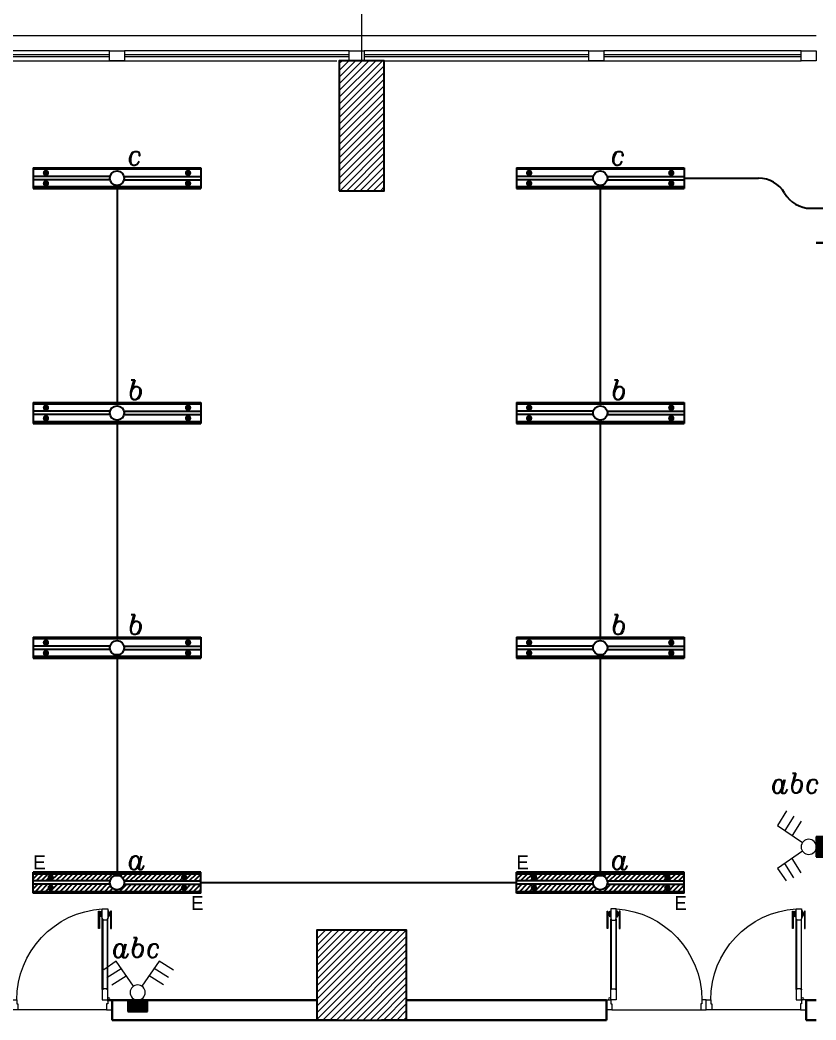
# Model space of a CAD drawing. Extents: x 990 to 1091, y 469 to 823.
# Drawn here: x 1017.47 to 1025.44, y 806.86 to 816.87 of the extents above; entities that cross this region are included whole.
import ezdxf

# ---------------------------------------------------------------- set-up
doc = ezdxf.new("R2010")
doc.units = 0
doc.header["$MEASUREMENT"] = 0
doc.linetypes.add('CENTERX2', pattern=[4, 2.5, -0.5, 0.5, -0.5])
doc.layers.get('0').update_dxf_attribs({"color": 252, "linetype": 'CONTINUOUS', "lineweight": 30})
for name, color, linetype, lineweight in [('axis', 252, 'CENTERX2', 5), ('Column', 252, 'CONTINUOUS', 25), ('DOOR', 252, 'CONTINUOUS', 9), ('elev', 252, 'CONTINUOUS', 9), ('Elevation', 252, 'CONTINUOUS', 18), ('hatch', 252, 'CONTINUOUS', 9), ('Wall', 252, 'CONTINUOUS', 30), ('WINDOW', 252, 'CONTINUOUS', 5)]:
    doc.layers.add(name, color=color, linetype=linetype, lineweight=lineweight)
for name, color, linetype in [('E-LIGHTING', 2, 'CONTINUOUS'), ('E-SWITCHES', 4, 'CONTINUOUS'), ('E-WIRING', 3, 'CONTINUOUS'), ('TEXT-ELC', 3, 'CONTINUOUS')]:
    doc.layers.add(name, color=color, linetype=linetype)
doc.styles.add('ROMANS', font='italic8.shx')

# ---------------------------------------------------------------- blocks, each defined once
blk = doc.blocks.new('d2')
at = {"layer": 'DOOR'}
for p, q in [((91.315, -77.838), (92.204, -77.838)), ((93.204, -77.838), (92.315, -77.838)), ((91.303, -78.043), (91.303, -78.743)), ((91.308, -78.743), (91.308, -78.043)), ((91.355, -78.743), (91.355, -78.043)), ((91.36, -78.043), (91.36, -78.743)), ((93.159, -78.043), (93.159, -78.743)), ((93.164, -78.743), (93.164, -78.043)), ((93.21, -78.743), (93.21, -78.043)), ((93.215, -78.043), (93.215, -78.743))]:
    blk.add_line(p, q, dxfattribs=at)
for points in [[(91.259, -77.838), (91.259, -77.938), (91.304, -77.938), (91.304, -77.9), (91.315, -77.9), (91.315, -77.838)], [(92.259, -77.838), (92.259, -77.938), (92.215, -77.938), (92.215, -77.9), (92.204, -77.9), (92.204, -77.838)], [(92.259, -77.838), (92.259, -77.938), (92.304, -77.938), (92.304, -77.9), (92.315, -77.9), (92.315, -77.838)], [(93.259, -77.838), (93.259, -77.938), (93.215, -77.938), (93.215, -77.9), (93.204, -77.9), (93.204, -77.838)], [(91.308, -78.038), (91.308, -78.049), (91.355, -78.049), (91.355, -78.038), (91.359, -78.038), (91.359, -77.938), (91.359, -77.938), (91.304, -77.938), (91.304, -78.038)], [(93.21, -78.038), (93.21, -78.049), (93.164, -78.049), (93.164, -78.038), (93.159, -78.038), (93.159, -77.938), (93.159, -77.938), (93.215, -77.938), (93.215, -78.038)], [(91.275, -78.654), (91.267, -78.654), (91.267, -78.826), (91.275, -78.826)], [(91.388, -78.654), (91.396, -78.654), (91.396, -78.826), (91.388, -78.826)], [(93.131, -78.654), (93.123, -78.654), (93.123, -78.826), (93.131, -78.826)], [(93.243, -78.654), (93.251, -78.654), (93.251, -78.826), (93.243, -78.826)], [(91.308, -78.749), (91.308, -78.738), (91.355, -78.738), (91.355, -78.749), (91.359, -78.749), (91.359, -78.849), (91.359, -78.849), (91.304, -78.849), (91.304, -78.749)], [(93.21, -78.749), (93.21, -78.738), (93.164, -78.738), (93.164, -78.749), (93.159, -78.749), (93.159, -78.849), (93.159, -78.849), (93.215, -78.849), (93.215, -78.749)], [(91.287, -78.809), (91.281, -78.809), (91.281, -78.788), (91.287, -78.788)], [(91.376, -78.809), (91.382, -78.809), (91.382, -78.788), (91.376, -78.788)], [(93.143, -78.809), (93.136, -78.809), (93.136, -78.788), (93.143, -78.788)], [(93.231, -78.809), (93.238, -78.809), (93.238, -78.788), (93.231, -78.788)]]:
    blk.add_lwpolyline(points, close=True, dxfattribs=at)
for points in [[(91.308, -78.048), (91.308, -78.048, -1), (91.308, -78.038)], [(91.355, -78.048), (91.355, -78.048, 1), (91.355, -78.038)], [(93.164, -78.048), (93.164, -78.048, -1), (93.164, -78.038)], [(93.21, -78.048), (93.21, -78.048, 1), (93.21, -78.038)], [(91.308, -78.738), (91.308, -78.738, 1), (91.308, -78.748)], [(91.355, -78.738), (91.355, -78.738, -1), (91.355, -78.748)], [(93.164, -78.738), (93.164, -78.738, 1), (93.164, -78.748)], [(93.21, -78.738), (93.21, -78.738, -1), (93.21, -78.748)], [(91.275, -78.808, 1), (91.281, -78.808), (91.281, -78.808), (91.281, -78.789), (91.281, -78.789, 1), (91.275, -78.789), (91.275, -78.789)], [(91.388, -78.808, -1), (91.382, -78.808), (91.382, -78.808), (91.382, -78.789), (91.382, -78.789, -1), (91.388, -78.789), (91.388, -78.789)], [(93.131, -78.808, 1), (93.136, -78.808), (93.136, -78.808), (93.136, -78.789), (93.136, -78.789, 1), (93.131, -78.789), (93.131, -78.789)], [(93.243, -78.808, -1), (93.238, -78.808), (93.238, -78.808), (93.238, -78.789), (93.238, -78.789, -1), (93.243, -78.789), (93.243, -78.789)]]:
    blk.add_lwpolyline(points, format="xyb", close=True, dxfattribs=at)
for points in [[(91.293, -78.781), (91.287, -78.781), (91.287, -78.816), (91.293, -78.816)], [(91.304, -78.771), (91.293, -78.771), (91.293, -78.826), (91.304, -78.826)], [(91.359, -78.771), (91.37, -78.771), (91.37, -78.826), (91.359, -78.826)], [(91.37, -78.781), (91.376, -78.781), (91.376, -78.816), (91.37, -78.816)], [(93.148, -78.781), (93.143, -78.781), (93.143, -78.816), (93.148, -78.816)], [(93.159, -78.771), (93.148, -78.771), (93.148, -78.826), (93.159, -78.826)], [(93.215, -78.771), (93.226, -78.771), (93.226, -78.826), (93.215, -78.826)], [(93.226, -78.781), (93.231, -78.781), (93.231, -78.816), (93.226, -78.816)]]:
    blk.add_lwpolyline(points, dxfattribs=at)
for centre in [(91.293, -77.949), (93.226, -77.949)]:
    blk.add_circle(centre, 0.0111, dxfattribs=at)
for centre, start, end in [((91.302, -77.938), 273.6023, 0), ((93.217, -77.938), 180, 266.3977)]:
    blk.add_arc(centre, 0.913, start, end, dxfattribs=at)
blk = doc.blocks.new('A$C11ED6BD5')
at = {"layer": 'axis', "color": 0, "ltscale": 0.3}
blk.add_line((-35.45, 21.95), (-35.45, 24.264), dxfattribs=at)
blk = doc.blocks.new('SW12')
at = {"layer": 'E-SWITCHES'}
h = blk.add_hatch(dxfattribs=at)
h.set_pattern_fill('ANSI37', scale=0.1, style=0)
edge = h.paths.add_edge_path()
edge.add_line((52.427, 266.997), (52.427, 267.157))
edge.add_line((52.427, 267.157), (52.288, 267.157))
edge.add_line((52.288, 267.157), (52.288, 267.157))
edge.add_ellipse((52.288, 267.263), major_axis=(0.0748, 0.0748), ratio=1, start_angle=-135.0774, end_angle=-134.9226, ccw=False)
edge.add_line((52.288, 267.157), (52.148, 267.157))
edge.add_line((52.148, 267.157), (52.148, 266.997))
edge.add_line((52.148, 266.997), (52.427, 266.997))
at = {"layer": 'E-SWITCHES', "lineweight": 15}
for p, q in [((51.987, 267.699), (51.813, 267.579)), ((51.857, 267.471), (52.058, 267.597)), ((52.228, 267.35), (51.987, 267.699)), ((52.589, 267.699), (52.348, 267.35)), ((52.719, 267.471), (52.518, 267.596)), ((52.79, 267.573), (52.589, 267.699)), ((51.928, 267.369), (52.128, 267.494)), ((52.648, 267.368), (52.447, 267.494))]:
    blk.add_line(p, q, dxfattribs=at)
at = {"layer": 'E-SWITCHES'}
for p, q in [((52.148, 267.157), (52.148, 266.997)), ((52.427, 267.157), (52.148, 267.157)), ((52.427, 266.997), (52.427, 267.157)), ((52.148, 266.997), (52.427, 266.997))]:
    blk.add_line(p, q, dxfattribs=at)
at = {"layer": 'E-SWITCHES', "lineweight": 15, "extrusion": (0, 0, -1)}
blk.add_ellipse((52.288, 267.263), major_axis=(0.0748, 0.0748), ratio=1, start_param=3.928342, end_param=10.211527, dxfattribs=at)
blk = doc.blocks.new('2x36w fluorescent')
at = {"layer": 'E-LIGHTING'}
h = blk.add_hatch(color=1, dxfattribs=at)
edge = h.paths.add_edge_path()
edge.add_arc((2993.5972, 2263.9609), 0.0229, 90, 450, ccw=False)
h = blk.add_hatch(color=1, dxfattribs=at)
edge = h.paths.add_edge_path()
edge.add_arc((2994.6142, 2263.9609), 0.0229, 90, 450)
h = blk.add_hatch(color=1, dxfattribs=at)
edge = h.paths.add_edge_path()
edge.add_arc((2993.5972, 2263.8859), 0.0229, 90, 450, ccw=False)
h = blk.add_hatch(color=1, dxfattribs=at)
edge = h.paths.add_edge_path()
edge.add_arc((2994.6142, 2263.8859), 0.0229, 90, 450)
at = {"layer": 'E-LIGHTING', "color": 142, "linetype": 'ByBlock'}
for p, q in [((2993.5057, 2263.8484), (2993.5057, 2263.9984)), ((2994.7057, 2263.9984), (2993.5057, 2263.9984)), ((2994.7057, 2263.8484), (2994.7057, 2263.9984)), ((2994.7057, 2263.8484), (2993.5057, 2263.8484))]:
    blk.add_line(p, q, dxfattribs=at)
at = {"layer": 'E-LIGHTING', "color": 21, "linetype": 'ByBlock'}
for p, q in [((2993.5057, 2263.9865), (2994.7057, 2263.9865)), ((2994.0556, 2263.9352), (2993.5057, 2263.9352)), ((2994.0556, 2263.9115), (2993.5057, 2263.9115)), ((2994.1558, 2263.9352), (2994.7057, 2263.9352)), ((2994.1558, 2263.9115), (2994.7057, 2263.9115)), ((2993.5057, 2263.8602), (2994.7057, 2263.8602))]:
    blk.add_line(p, q, dxfattribs=at)
at = {"layer": 'E-LIGHTING', "color": 2, "linetype": 'ByBlock'}
blk.add_circle((2994.1057, 2263.9234), 0.0515, dxfattribs=at)
blk = doc.blocks.new('2x36w fluorescent EME')
at = {"layer": 'E-LIGHTING', "linetype": 'Continuous'}
h = blk.add_hatch(dxfattribs=at)
h.set_pattern_fill('ANSI31', color=11, scale=0.2, style=0)
h.paths.add_polyline_path([(2993.5057, 2263.9865), (2993.5057, 2263.9352), (2994.0556, 2263.9352, -0.791017), (2994.1558, 2263.9352), (2994.7057, 2263.9352), (2994.7057, 2263.9865)])
h.paths.add_polyline_path([(2993.5057, 2263.9115), (2993.5057, 2263.8602), (2994.7057, 2263.8602), (2994.7057, 2263.9115), (2994.1558, 2263.9115, -0.791017), (2994.0556, 2263.9115)])
at = {"layer": 'E-LIGHTING'}
h = blk.add_hatch(color=1, dxfattribs=at)
edge = h.paths.add_edge_path()
edge.add_arc((2993.631, 2263.9609), 0.0229, 90, 450, ccw=False)
h = blk.add_hatch(color=1, dxfattribs=at)
edge = h.paths.add_edge_path()
edge.add_arc((2994.5856, 2263.9609), 0.0229, 90, 450)
h = blk.add_hatch(color=1, dxfattribs=at)
edge = h.paths.add_edge_path()
edge.add_arc((2993.631, 2263.8859), 0.0229, 90, 450, ccw=False)
h = blk.add_hatch(color=1, dxfattribs=at)
edge = h.paths.add_edge_path()
edge.add_arc((2994.5856, 2263.8859), 0.0229, 90, 450)
at = {"layer": 'E-LIGHTING', "color": 142, "linetype": 'ByBlock'}
for p, q in [((2993.5057, 2263.8484), (2993.5057, 2263.9984)), ((2994.7057, 2263.9984), (2993.5057, 2263.9984)), ((2994.7057, 2263.8484), (2994.7057, 2263.9984)), ((2994.7057, 2263.8484), (2993.5057, 2263.8484))]:
    blk.add_line(p, q, dxfattribs=at)
at = {"layer": 'E-LIGHTING', "color": 21, "linetype": 'ByBlock'}
for p, q in [((2993.5057, 2263.9865), (2994.7057, 2263.9865)), ((2994.0556, 2263.9352), (2993.5057, 2263.9352)), ((2994.0556, 2263.9115), (2993.5057, 2263.9115)), ((2994.1558, 2263.9352), (2994.7057, 2263.9352)), ((2994.1558, 2263.9115), (2994.7057, 2263.9115)), ((2993.5057, 2263.8602), (2994.7057, 2263.8602))]:
    blk.add_line(p, q, dxfattribs=at)
at = {"layer": 'E-LIGHTING', "color": 2, "linetype": 'ByBlock'}
blk.add_circle((2994.1057, 2263.9234), 0.0515, dxfattribs=at)
at = {"layer": 'E-LIGHTING', "color": 2, "linetype": 'Continuous', "char_height": 0.1002, "width": 0.061807, "attachment_point": 1}
for insert in [(2993.5056, 2264.1185), (2994.6354, 2263.8273)]:
    blk.add_mtext('E', dxfattribs=dict(at, insert=insert))

msp = doc.modelspace()

# ---------------------------------------------------------------- hatches: boundary and pattern name
at = {"layer": 'hatch'}
h = msp.add_hatch(dxfattribs=at)
h.set_pattern_fill('ANSI31', color=256, scale=0.015, style=0)
h.set_pattern_definition([(45, (1234.85196, 479.34225), (-0.0336759605, 0.0336759605), [])])
h.paths.add_polyline_path([(1020.67, 815.164), (1021.12, 815.164), (1021.12, 816.464), (1020.67, 816.464)])
h = msp.add_hatch(dxfattribs=at)
h.set_pattern_fill('ANSI31', color=256, scale=0.015, style=0)
h.set_pattern_definition([(45, (1247.87696, 484.64225), (-0.0336759605, 0.0336759605), [])])
h.paths.add_polyline_path([(1020.445, 806.864), (1021.345, 806.864), (1021.345, 807.764), (1020.445, 807.764)])

# ---------------------------------------------------------------- linework, layer by layer
at = {"layer": 'Column'}
for points in [[(1020.67, 815.164), (1021.12, 815.164), (1021.12, 816.464), (1020.67, 816.464)], [(1020.445, 806.864), (1021.345, 806.864), (1021.345, 807.764), (1020.445, 807.764)]]:
    msp.add_lwpolyline(points, close=True, dxfattribs=at)
at = {"layer": 'E-WIRING'}
for p, q in [((1024.124, 815.289), (1024.87, 815.289)), ((1018.445, 815.184), (1018.445, 813.044)), ((1023.284, 815.184), (1023.284, 813.044)), ((1018.445, 812.834), (1018.445, 810.694)), ((1023.284, 812.834), (1023.284, 810.694)), ((1018.445, 810.484), (1018.445, 808.344)), ((1023.284, 810.484), (1023.284, 808.344)), ((1019.285, 808.239), (1022.444, 808.239))]:
    msp.add_line(p, q, dxfattribs=at)
at = {"layer": 'E-WIRING', "linetype": 'Continuous'}
msp.add_line((1025.391, 814.988), (1026.51, 814.988), dxfattribs=at)
at = {"layer": 'E-WIRING'}
for centre, start, end in [((1024.87, 814.989), 29.8312, 90), ((1025.391, 815.288), 209.8312, 270)]:
    msp.add_arc(centre, 0.3, start, end, dxfattribs=at)
at = {"layer": 'elev', "linetype": 'Continuous'}
for points in [[(1018.37, 816.564), (1018.52, 816.564), (1018.52, 816.464), (1018.37, 816.464)], [(1020.77, 816.564), (1020.92, 816.564), (1020.92, 816.464), (1020.77, 816.464)], [(1023.17, 816.564), (1023.32, 816.564), (1023.32, 816.464), (1023.17, 816.464)], [(1025.295, 816.564), (1025.448, 816.564), (1025.448, 816.464), (1025.295, 816.464)]]:
    msp.add_lwpolyline(points, close=True, dxfattribs=at)
at = {"layer": 'Elevation'}
msp.add_line((1025.448, 816.714), (1016.245, 816.714), dxfattribs=at)
at = {"layer": 'Wall', "linetype": 'Continuous'}
for p, q in [((1025.648, 814.642), (1025.445, 814.642)), ((1020.445, 807.064), (1018.345, 807.064)), ((1018.396, 807.064), (1018.396, 806.864)), ((1021.345, 807.064), (1023.345, 807.064)), ((1023.345, 807.064), (1023.345, 806.864)), ((1025.345, 807.064), (1025.445, 807.064)), ((1025.345, 807.064), (1025.345, 806.864)), ((1020.645, 806.864), (1018.396, 806.864)), ((1021.095, 806.864), (1023.345, 806.864)), ((1025.345, 806.864), (1025.445, 806.864))]:
    msp.add_line(p, q, dxfattribs=at)
at = {"layer": 'WINDOW', "linetype": 'Continuous'}
for p, q in [((1018.37, 816.564), (1016.395, 816.564)), ((1020.77, 816.564), (1018.52, 816.564)), ((1023.17, 816.564), (1020.92, 816.564)), ((1025.295, 816.564), (1023.32, 816.564)), ((1018.37, 816.524), (1016.395, 816.524)), ((1018.37, 816.504), (1016.395, 816.504)), ((1016.395, 816.464), (1020.645, 816.464)), ((1020.77, 816.524), (1018.52, 816.524)), ((1020.77, 816.504), (1018.52, 816.504)), ((1023.17, 816.524), (1020.92, 816.524)), ((1023.17, 816.504), (1020.92, 816.504)), ((1021.045, 816.464), (1025.295, 816.464)), ((1025.295, 816.524), (1023.32, 816.524)), ((1025.295, 816.504), (1023.32, 816.504))]:
    msp.add_line(p, q, dxfattribs=at)

# ---------------------------------------------------------------- block references
at = {"linetype": 'Continuous', "xscale": -1, "rotation": 180}
for p in [(925.137, 729.127), (932.086, 729.127)]:
    msp.add_blockref('d2', p, dxfattribs=at)
at = {"layer": 'axis'}
msp.add_blockref('A$C11ED6BD5', (1056.345, 794.514), dxfattribs=at)
at = {"layer": 'E-LIGHTING', "xscale": 1.3996951370857, "yscale": 1.3996951370857, "zscale": 1.3996951370857, "rotation": 180}
for p in [(5209.28, 3984.092), (5214.119, 3984.092), (5209.28, 3981.742), (5214.119, 3981.742), (5209.28, 3979.392), (5214.119, 3979.392)]:
    msp.add_blockref('2x36w fluorescent', p, dxfattribs=at)
at = {"layer": 'E-LIGHTING', "linetype": 'Continuous', "xscale": 1.399695137086155, "yscale": 1.399695137086155, "zscale": 1.399695137086155}
for p in [(-3172.39, -2360.563), (-3167.551, -2360.563)]:
    msp.add_blockref('2x36w fluorescent EME', p, dxfattribs=at)
at = {"layer": 'E-SWITCHES', "color": 7, "xscale": 0.7165827773401361, "yscale": 0.7165827773401361, "zscale": 0.7165827773401361, "rotation": 90}
msp.add_blockref('SW12', (1216.888, 771.128), dxfattribs=at)
at = {"layer": 'E-SWITCHES', "color": 7, "xscale": 0.7165827773401361, "yscale": 0.7165827773401361, "zscale": 0.7165827773401361}
msp.add_blockref('SW12', (981.183, 615.624), dxfattribs=at)

# ---------------------------------------------------------------- texts
at = {"layer": 'TEXT-ELC', "color": 0, "style": 'ROMANS'}
msp.add_text('abc', height=0.2, dxfattribs=at).set_placement((1024.987, 809.136))
at = {"layer": 'TEXT-ELC', "color": 0, "char_height": 0.2, "width": 0.04491, "attachment_point": 1, "style": 'ROMANS'}
for s, insert in [('c', (1018.545, 815.621)), ('c', (1023.384, 815.621)), ('b', (1018.545, 813.271)), ('b', (1023.384, 813.271)), ('b', (1018.545, 810.921)), ('b', (1023.384, 810.921)), ('a', (1018.545, 808.571)), ('a', (1023.384, 808.571)), ('abc', (1018.387, 807.691))]:
    msp.add_mtext(s, dxfattribs=dict(at, insert=insert))

doc.saveas('drawing.dxf')
